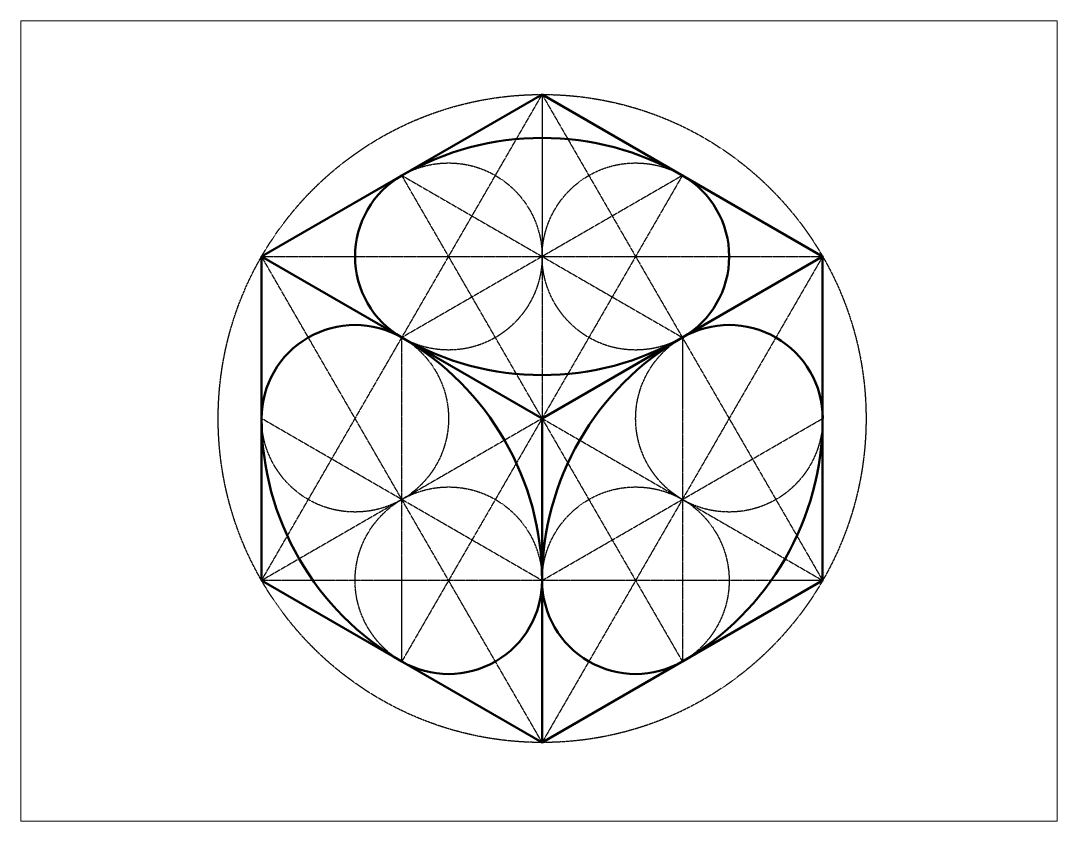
# Paper-space layout 'Layout1' of a CAD drawing. Header units: metres. Extents: x 4 to 251, y 2 to 192.
# The model-space entities are those that its viewports show. They can reach past a viewport. Long polylines and large blocks are cut down to what shows.
import ezdxf

# ---------------------------------------------------------------- set-up
doc = ezdxf.new("R2010")
doc.units = ezdxf.units.M
doc.header["$LTSCALE"] = 0.05
doc.linetypes.add('ACAD_ISO02W100', pattern=[15, 12, -3])
doc.layers.add('0-Object', color=7, linetype='Continuous', lineweight=50)
doc.layers.add('0-Sketch', color=32, linetype='ACAD_ISO02W100')

msp = doc.modelspace()

# ---------------------------------------------------------------- linework, layer by layer
at = {"layer": '0-Object'}
for p, q in [((11.34, 25), (20, 20)), ((20, 20), (28.66, 25)), ((20, 20), (20, 10))]:
    msp.add_line(p, q, dxfattribs=at)
msp.add_lwpolyline([(20, 30), (11.34, 25), (11.34, 15), (20, 10), (28.66, 15), (28.66, 25)], close=True, dxfattribs=at)
for centre, radius, start, end in [((20, 20), 8.66, 60, 120), ((17.113, 25), 2.887, 120, 240), ((22.887, 25), 2.887, 300, 60), ((14.226, 20), 2.887, 60, 180), ((25.774, 20), 2.887, 0, 120), ((11.34, 15), 8.66, 0, 60), ((20, 30), 8.66, 240, 300), ((28.66, 15), 8.66, 120, 180), ((20, 20), 8.66, 180, 240), ((20, 20), 8.66, 300, 360), ((17.113, 15), 2.887, 240, 360), ((22.887, 15), 2.887, 180, 300)]:
    msp.add_arc(centre, radius, start, end, dxfattribs=at)
at = {"layer": '0-Sketch'}
for p, q in [((11.34, 15), (20, 30)), ((20, 30), (28.66, 15)), ((20, 30), (20, 10)), ((24.33, 27.5), (15.67, 22.5)), ((15.67, 27.5), (24.33, 22.5)), ((24.33, 27.5), (15.67, 12.5)), ((20, 20), (15.67, 27.5)), ((20, 10), (11.34, 25)), ((11.34, 25), (28.66, 25)), ((28.66, 25), (20, 10)), ((15.67, 12.5), (15.67, 22.5)), ((24.33, 22.5), (24.33, 12.5)), ((20, 15), (11.34, 20)), ((20, 20), (11.34, 15)), ((20, 20), (28.66, 15)), ((20, 15), (28.66, 20)), ((20, 20), (24.33, 12.5)), ((28.66, 15), (11.34, 15))]:
    msp.add_line(p, q, dxfattribs=at)
for centre, radius in [((20, 20), 10), ((17.113, 25), 2.887), ((22.887, 25), 2.887), ((14.226, 20), 2.887), ((25.774, 20), 2.887), ((17.113, 15), 2.887), ((22.887, 15), 2.887)]:
    msp.add_circle(centre, radius, dxfattribs=at)

psp = doc.layouts.get("Layout1")

# ---------------------------------------------------------------- viewports
at = {"layer": '0-Object', "view_target_point": (466.431, 130.876)}
psp.add_viewport(center=(127.76, 96.91), size=(246.74, 190.537), view_center_point=(-446.527, -110.953), view_height=24.70752, dxfattribs=at)

doc.saveas('drawing.dxf')
